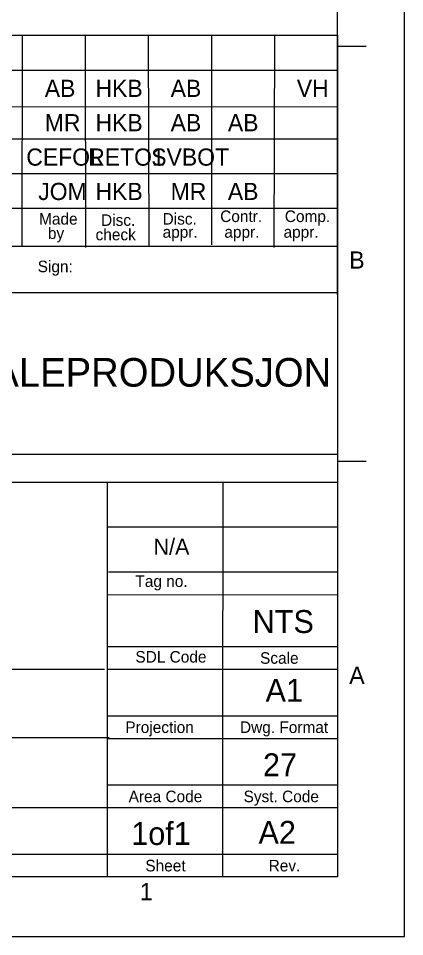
# Model space of a CAD drawing. Extents: x 0 to 841, y 0 to 594.
# Drawn here: x 773.5 to 841, y 0 to 160.3 of the extents above; entities that cross this region are included whole.
import ezdxf

# ---------------------------------------------------------------- set-up
doc = ezdxf.new("R2010")
doc.units = 0
for name, color, linetype in [('01-LIN-025-A', 7, 'Continuous'), ('02-LIN-025-B', 7, 'Continuous'), ('09-LIN-050-B', 7, 'Continuous'), ('35-TXT-025', 7, 'Continuous'), ('36-TXT-035', 7, 'Continuous')]:
    doc.layers.add(name, color=color, linetype=linetype)

msp = doc.modelspace()

# ---------------------------------------------------------------- linework, layer by layer
at = {"layer": '01-LIN-025-A'}
for p, q in [((829.26, 112.01), (829.26, 582.23)), ((829.26, 112.01), (829.26, 582.23)), ((774.13, 157.37), (774.07, 120.49)), ((774.13, 157.37), (774.07, 120.49)), ((785.16, 157.37), (785.24, 120.31)), ((785.16, 157.37), (785.24, 120.31)), ((796.19, 157.37), (796.29, 120.46)), ((796.19, 157.37), (796.29, 120.46)), ((807.21, 157.37), (807.22, 120.79)), ((807.21, 157.37), (807.22, 120.79)), ((818.24, 157.37), (818.15, 120.29)), ((818.24, 157.37), (818.15, 120.29)), ((829.26, 157.37), (829.26, 83.35)), ((829.26, 157.37), (829.26, 83.35)), ((834.27, 155.36), (829.26, 155.36)), ((834.27, 155.36), (829.26, 155.36)), ((648.83, 151.27), (829.27, 151.27)), ((648.83, 151.27), (829.27, 151.27)), ((648.83, 144.95), (829.27, 144.85)), ((648.83, 144.95), (829.27, 144.85)), ((648.83, 139.29), (829.27, 139.29)), ((648.83, 139.29), (829.27, 139.29)), ((648.82, 133.23), (829.27, 133.23)), ((648.82, 133.23), (829.27, 133.23)), ((648.81, 127.17), (829.26, 127.17)), ((648.81, 127.17), (829.26, 127.17)), ((648.72, 112.42), (829.28, 112.42)), ((648.72, 112.42), (829.28, 112.42)), ((834.27, 82.92), (829.26, 82.92)), ((834.27, 82.92), (829.26, 82.92)), ((789.25, 63.66), (829.29, 63.66)), ((789.25, 63.66), (829.29, 63.66)), ((789.17, 50.65), (829.27, 50.65)), ((789.17, 50.65), (829.27, 50.65)), ((789.17, 38.57), (829.29, 38.57)), ((789.17, 38.57), (829.29, 38.57)), ((789.17, 26.49), (829.29, 26.49)), ((789.17, 26.49), (829.29, 26.49)), ((648.82, 14.41), (829.29, 14.41)), ((648.82, 14.41), (829.29, 14.41))]:
    msp.add_line(p, q, dxfattribs=at)
for points in [[(648.78, 84.12), (648.84, 157.37), (829.26, 157.37)], [(648.78, 84.12), (648.84, 157.37), (829.26, 157.37)], [(829.26, 120.49), (648.81, 120.47)], [(829.26, 120.49), (648.81, 120.47)], [(829.29, 79.27), (648.87, 79.27)], [(829.29, 79.27), (648.87, 79.27)], [(789.08, 22.48), (789.07, 79.26)], [(789.08, 22.48), (789.07, 79.26)], [(809.22, 34.54), (809.29, 79.25)], [(809.22, 34.54), (809.29, 79.25)], [(829.29, 71.46), (789.11, 71.46)], [(829.29, 71.46), (789.11, 71.46)], [(829.29, 59.65), (788.99, 59.63)], [(829.29, 59.65), (788.99, 59.63)], [(788.56, 46.63), (648.82, 46.63)], [(788.56, 46.63), (648.82, 46.63)], [(829.29, 46.63), (789.17, 46.63)], [(829.29, 46.63), (789.17, 46.63)], [(789.34, 34.7), (649, 34.7)], [(789.34, 34.7), (649, 34.7)], [(809.22, 34.54), (789.17, 34.54)], [(809.22, 34.54), (789.17, 34.54)], [(809.22, 22.46), (809.22, 34.54)], [(829.29, 34.54), (809.22, 34.54)], [(809.22, 22.46), (809.22, 34.54)], [(829.29, 34.54), (809.22, 34.54)], [(829.27, 22.46), (648.97, 22.46)], [(829.27, 22.46), (648.97, 22.46)], [(789.08, 10.39), (789.08, 22.47)], [(789.08, 10.39), (789.08, 22.47)], [(809.22, 10.38), (809.22, 22.46)], [(809.22, 10.38), (809.22, 22.46)]]:
    msp.add_lwpolyline(points, dxfattribs=at)
msp.add_lwpolyline([(648.81, 84.23), (829.27, 84.23), (829.27, 10.41), (648.81, 10.41)], close=True, dxfattribs=at)
msp.add_lwpolyline([(648.81, 84.23), (829.27, 84.23), (829.27, 10.41), (648.81, 10.41)], close=True, dxfattribs=at)
at = {"layer": '09-LIN-050-B'}
msp.add_lwpolyline([(0, 0), (841, 0), (841, 594), (0, 594)], close=True, dxfattribs=at)
msp.add_lwpolyline([(0, 0), (841, 0), (841, 594), (0, 594)], close=True, dxfattribs=at)

# ---------------------------------------------------------------- texts
at = {"layer": '01-LIN-025-A'}
for s, height, p in [('Contr.', 2.013, (808.76, 124.74)), ('Contr.', 2.013, (808.76, 124.74)), ('Comp.', 2.013, (820.06, 124.74)), ('Comp.', 2.013, (820.06, 124.74)), ('Made', 2.013, (777.1, 124.29)), ('Made', 2.013, (777.1, 124.29)), ('Disc.', 2.013, (787.94, 124.07)), ('Disc.', 2.013, (787.94, 124.07)), ('Disc.', 2.013, (798.69, 124.29)), ('Disc.', 2.013, (798.69, 124.29)), ('by', 2.013, (778.64, 121.78)), ('by', 2.013, (778.64, 121.78)), ('check', 2.013, (786.98, 121.55)), ('check', 2.013, (786.98, 121.55)), ('appr.', 2.013, (798.69, 122)), ('appr.', 2.013, (798.69, 122)), ('appr.', 2.013, (809.49, 122)), ('appr.', 2.013, (809.49, 122)), ('appr.', 2.013, (819.83, 122)), ('appr.', 2.013, (819.83, 122)), ('B', 3.02, (831.31, 116.6)), ('B', 3.02, (831.31, 116.6)), ('Sign:', 2.013, (776.86, 115.98)), ('Sign:', 2.013, (776.86, 115.98)), ('N/A', 2.813, (797.11, 66.66)), ('Tag no.', 2.013, (793.94, 61.04)), ('Tag no.', 2.013, (793.94, 61.04)), ('SDL Code', 2.013, (793.94, 47.84)), ('SDL Code', 2.013, (793.94, 47.84)), ('Scale', 2.013, (815.73, 47.63)), ('Scale', 2.013, (815.73, 47.63)), ('A', 3.02, (831.31, 44.11)), ('A', 3.02, (831.31, 44.11)), ('Projection', 2.013, (792.18, 35.55)), ('Projection', 2.013, (792.18, 35.55)), ('Dwg. Format', 2.0135, (812.22, 35.55)), ('Dwg. Format', 2.0135, (812.22, 35.55)), ('Area Code', 2.013, (792.76, 23.47)), ('Area Code', 2.013, (792.76, 23.47)), ('Syst. Code', 2.013, (812.85, 23.47)), ('Syst. Code', 2.013, (812.85, 23.47)), ('Sheet', 2.013, (795.68, 11.39)), ('Sheet', 2.013, (795.68, 11.39)), ('Rev.', 2.013, (817.23, 11.39)), ('Rev.', 2.013, (817.23, 11.39)), ('1', 3.02, (794.71, 6.35)), ('1', 3.02, (794.71, 6.35))]:
    msp.add_text(s, height=height, dxfattribs=at).set_placement(p)
at = {"layer": '02-LIN-025-B'}
for s, height, p in [('AB', 3, (778.1, 146.58)), ('HKB', 3, (786.97, 146.58)), ('AB', 3, (800.1, 146.58)), ('VH', 3, (822.15, 146.58)), ('MR', 3, (778.1, 140.58)), ('HKB', 3, (786.97, 140.58)), ('AB', 3, (800.1, 140.58)), ('AB', 3, (810.1, 140.58)), ('CEFOL', 3, (774.87, 134.58)), ('RETO1', 3, (785.69, 134.58)), ('SVBOT', 3, (796.71, 134.58)), ('JOM', 3, (776.95, 128.58)), ('HKB', 3, (786.97, 128.58)), ('MR', 3, (800.1, 128.58)), ('AB', 3, (810.1, 128.58)), ('HULDRA HALEPRODUKSJON', 5, (734.92, 96))]:
    msp.add_text(s, height=height, dxfattribs=at).set_placement(p)
at = {"layer": '35-TXT-025'}
msp.add_text('N/A', height=2.813, dxfattribs=at).set_placement((797.11, 66.66))
at = {"layer": '36-TXT-035'}
for s, p in [('NTS', (814.43, 53)), ('A1', (816.69, 41)), ('27', (816.24, 28)), ('1of1', (793.21, 16)), ('A2', (815.45, 16.2))]:
    msp.add_text(s, height=4, dxfattribs=at).set_placement(p)

doc.saveas('drawing.dxf')
